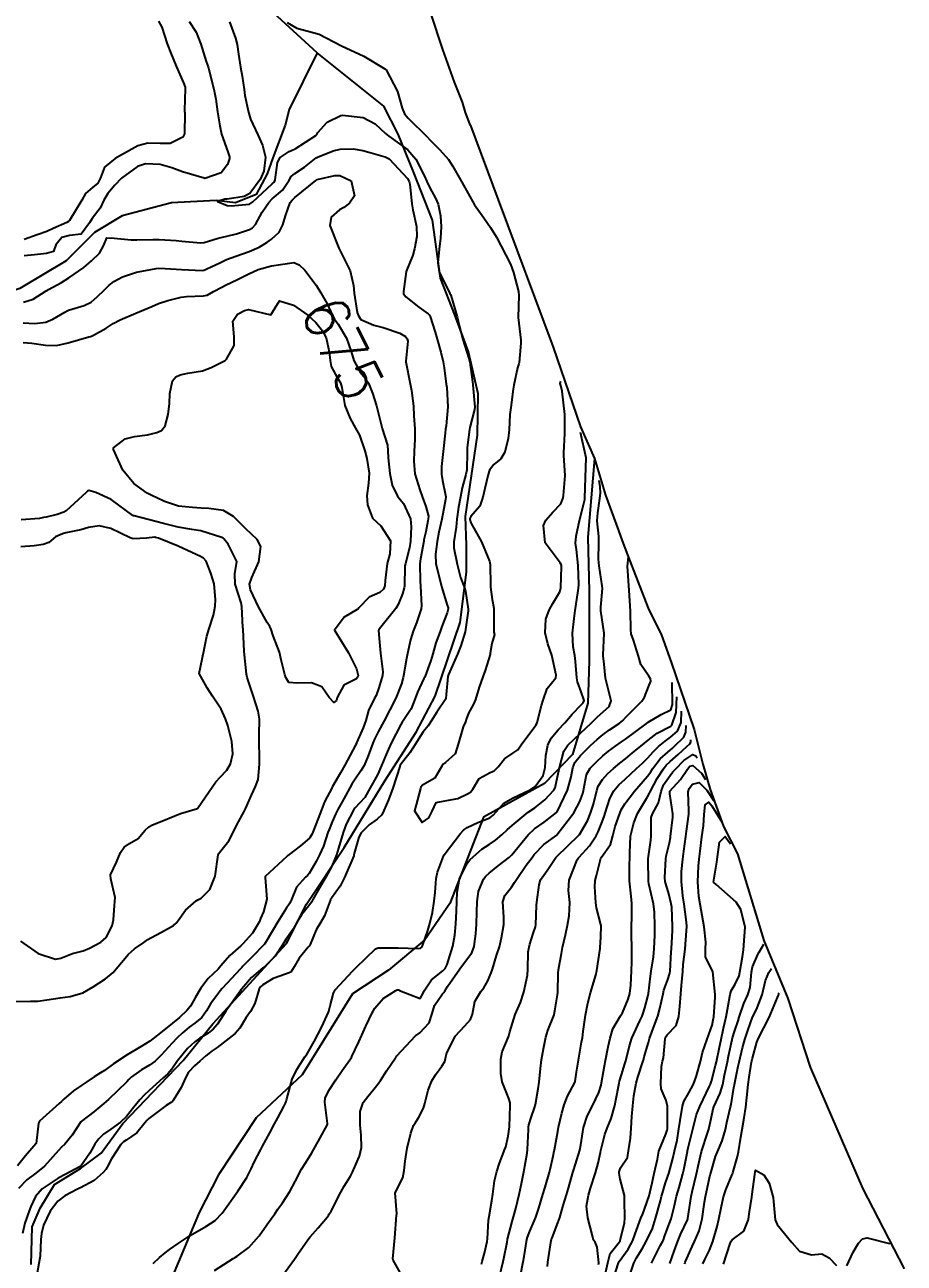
# Model space of a CAD drawing. Header units: metres. Extents: x 292545 to 299085, y 7450245 to 7463078.
# Drawn here: x 296505.5 to 296583.7, y 7454844.9 to 7454955.1 of the extents above; entities that cross this region are included whole.
import ezdxf
from ezdxf.enums import TextEntityAlignment as Align

# ---------------------------------------------------------------- set-up
doc = ezdxf.new("R2010")
doc.units = ezdxf.units.M
for name, color, linetype in [('Area', 45, 'Continuous'), ('Cotas', 45, 'Continuous'), ('Curvas de Nivel 1m', 11, 'Continuous'), ('Curvas de Nivel 5m', 15, 'Continuous'), ('Hidrografia', 140, 'Continuous')]:
    doc.layers.add(name, color=color, linetype=linetype)
doc.styles.add('Style-STANDARD', font='STANDARD.shx')

msp = doc.modelspace()

# ---------------------------------------------------------------- linework, layer by layer
at = {"layer": 'Area'}
msp.add_polyline3d([(296533.15, 7454981.67, 680.14), (296542.62, 7454952.89, 670.87), (296543.67, 7454949.97, 670.96), (296544.36, 7454948.2, 671.01), (296544.65, 7454947.28, 671), (296545.02, 7454946.27, 671.12), (296545.11, 7454946.14, 671.13), (296547.58, 7454939.52, 671.98), (296552.48, 7454926.39, 671.18), (296554.91, 7454919.31, 671.2), (296556.13, 7454916.51, 691.34), (296557.12, 7454913.24, 691.56), (296558.28, 7454910.1, 690.53), (296558.6, 7454909.17, 689.2), (296559.09, 7454907.93, 688.33), (296560.92, 7454903.17, 676.71), (296562.11, 7454900.79, 676.17), (296562.95, 7454898.38, 677.2), (296565.01, 7454892.38, 682.82), (296565.77, 7454889.3, 703.38), (296566.44, 7454887.05, 702.88), (296567.63, 7454883.75, 681.83), (296568.85, 7454881.33, 683.28), (296571.21, 7454873.6, 683.25), (296573.33, 7454868.46, 685.26), (296575.32, 7454862.35, 688), (296579.99, 7454851.58, 688.01), (296583.69, 7454844.41, 688.14)], dxfattribs=at)
at = {"layer": 'Curvas de Nivel 1m', "flags": 128}
for points, elevation in [([(296520.09, 7454955.38), (296520.71, 7454954.43), (296521.13, 7454953.37), (296521.62, 7454951.81), (296521.77, 7454951.36), (296521.84, 7454951.12), (296522.3, 7454949.35), (296522.46, 7454948.48), (296522.61, 7454947.35), (296522.81, 7454946.09), (296522.98, 7454945.35), (296523.53, 7454943.79), (296523.67, 7454943.34), (296523.67, 7454943.19), (296523.51, 7454942.67), (296522.94, 7454941.9), (296521.49, 7454941.42), (296521.42, 7454941.43), (296519.5, 7454942.01), (296518.56, 7454942.35), (296517.51, 7454942.65), (296516.21, 7454942.72), (296515.51, 7454942.49), (296514.09, 7454941.45), (296513.49, 7454940.82), (296512.87, 7454940.07), (296512.5, 7454939.47), (296512.17, 7454938.77), (296511.46, 7454937.85), (296511.24, 7454937.48), (296510.48, 7454936.46), (296509.44, 7454936.33), (296508.78, 7454936.16), (296508.25, 7454935.52), (296508.02, 7454934.92), (296507.42, 7454934.74), (296506.34, 7454934.61), (296505.41, 7454934.52)], 673), ([(296517.36, 7454955.41), (296517.66, 7454954.89), (296518.15, 7454953.4), (296518.46, 7454952.57), (296518.95, 7454951.4), (296519.6, 7454949.93), (296519.73, 7454949.53), (296519.75, 7454949.39), (296519.69, 7454947.5), (296519.69, 7454947.39), (296519.7, 7454947.26), (296519.68, 7454945.39), (296519.54, 7454945.1), (296518.41, 7454944.52), (296517.53, 7454944.51), (296516.41, 7454944.54), (296515.53, 7454944.33), (296513.98, 7454943.45), (296513.52, 7454943.19), (296512.56, 7454942.43), (296512.2, 7454941.47), (296511.97, 7454941.01), (296511.49, 7454940.6), (296510.88, 7454940.09), (296510.55, 7454939.49), (296509.45, 7454937.68), (296509.37, 7454937.59), (296509.22, 7454937.51), (296508.01, 7454936.95), (296507.44, 7454936.7), (296506.57, 7454936.4), (296505.43, 7454935.99)], 674), ([(296523.69, 7454955.34), (296524.21, 7454953.89), (296524.35, 7454953.33), (296524.48, 7454952.48), (296524.66, 7454951.32), (296524.81, 7454950.52), (296524.99, 7454949.32), (296525.06, 7454948.79), (296525.37, 7454947.32), (296525.56, 7454946.7), (296526.19, 7454945.31), (296526.62, 7454944.39), (296526.87, 7454943.3), (296526.75, 7454942.06), (296526.4, 7454941.31), (296525.48, 7454940.09), (296525, 7454939.8), (296523.48, 7454939.58), (296523.26, 7454939.56), (296522.6, 7454939.35), (296523.47, 7454939.01), (296523.82, 7454938.99), (296525.47, 7454939.12), (296525.77, 7454939.32), (296527.49, 7454940.94), (296527.67, 7454941.11), (296527.74, 7454941.29), (296527.96, 7454942.84), (296528.2, 7454943.28), (296529, 7454943.8), (296529.53, 7454944.06), (296531.35, 7454945.24), (296531.44, 7454945.34), (296531.55, 7454945.51), (296532.36, 7454946.43), (296533.57, 7454947.01), (296533.74, 7454947.04), (296535.56, 7454946.84), (296536.63, 7454946.26), (296537.55, 7454945.4), (296537.84, 7454945.17), (296539.53, 7454943.97), (296540.24, 7454943.14), (296541.02, 7454941.62), (296541.23, 7454941.13), (296541.49, 7454940.58), (296542.01, 7454939.65), (296542.25, 7454939.12), (296542.45, 7454938.1), (296542.5, 7454937.11), (296542.45, 7454936.1), (296542.34, 7454935.12), (296542.22, 7454933.92), (296542.34, 7454933.12), (296543.29, 7454931.19), (296543.34, 7454931.1), (296543.35, 7454931.08), (296543.37, 7454931.02), (296543.93, 7454929.09), (296544.11, 7454928.32), (296544.43, 7454927.09), (296544.98, 7454925.41), (296545.06, 7454925.08), (296545.29, 7454923.31), (296545.31, 7454923.08), (296545.32, 7454923.05), (296545.5, 7454921.08), (296545.48, 7454920.86), (296545.25, 7454920.06), (296545.06, 7454919.26), (296545.03, 7454919.08), (296544.83, 7454917.47), (296544.81, 7454917.08), (296544.78, 7454915.49), (296544.7, 7454915.08), (296544.36, 7454913.9), (296544.23, 7454913.09), (296544.06, 7454912.18), (296543.89, 7454911.09), (296543.83, 7454910.4), (296543.64, 7454909.09), (296543.64, 7454908.56), (296543.92, 7454907.09), (296544.24, 7454905.92), (296544.55, 7454905.09), (296544.67, 7454904.69), (296544.91, 7454903.08), (296544.91, 7454902.95), (296544.65, 7454901.09), (296544.26, 7454899.83), (296543.95, 7454899.1), (296543.15, 7454897.28), (296543.1, 7454897.11), (296542.96, 7454895.49), (296542.93, 7454895.14), (296542.92, 7454895.11), (296542.12, 7454893.93), (296541.63, 7454893.12), (296541.34, 7454892.71), (296540.91, 7454892.17), (296540.5, 7454891.54), (296540.25, 7454891.14), (296539.72, 7454890.31), (296538.87, 7454889.21), (296538.85, 7454889.17), (296538.84, 7454889.15), (296538.82, 7454889.1), (296538.2, 7454887.16), (296537.81, 7454886.13), (296537.42, 7454885.17), (296537.22, 7454884.78), (296536.82, 7454884.42), (296536.1, 7454883.9), (296535.38, 7454883.19), (296535.18, 7454882.82), (296534.78, 7454881.36), (296534.75, 7454881.2), (296534.73, 7454881.15), (296533.9, 7454879.21), (296533.52, 7454878.45), (296532.74, 7454877.38), (296532.67, 7454877.29), (296532.65, 7454877.23), (296532.14, 7454875.82), (296531.81, 7454875.24), (296531.39, 7454874.56), (296530.85, 7454873.25), (296530.8, 7454873.14), (296530.69, 7454873.02), (296529.88, 7454872.05), (296529.43, 7454871.26), (296529.14, 7454870.79), (296528.66, 7454870.62), (296527.58, 7454870.22), (296526.65, 7454869.66), (296526.44, 7454869.5), (296526.32, 7454869.3), (296525.93, 7454868), (296525.56, 7454867.31), (296525.17, 7454866.75), (296524.6, 7454865.8), (296524.18, 7454865.33), (296522.58, 7454864.09), (296522.14, 7454863.79), (296521.58, 7454863.36), (296521.05, 7454862.88), (296520.56, 7454862.47), (296520.04, 7454861.89), (296519.76, 7454861.38), (296519.39, 7454860.52), (296518.68, 7454859.39), (296518.61, 7454859.3), (296518.52, 7454859.24), (296518.04, 7454858.92), (296516.51, 7454857.78), (296516.32, 7454857.6), (296516.19, 7454857.42), (296515.43, 7454856.49), (296514.48, 7454855.84), (296514.24, 7454855.69), (296514.01, 7454855.45), (296513.2, 7454854.2), (296512.81, 7454853.46), (296512.68, 7454853.24), (296512.45, 7454852.96), (296511.65, 7454852.27), (296510.42, 7454851.62), (296510.34, 7454851.58), (296510.16, 7454851.49), (296509.04, 7454850.88), (296508.41, 7454850.41), (296507.72, 7454849.52), (296507.15, 7454848.28), (296506.95, 7454847.53), (296506.91, 7454847), (296506.84, 7454845.53), (296506.51, 7454843.71)], 672), ([(296528.81, 7454955.28), (296529.66, 7454954.78), (296530.88, 7454954.47), (296531.65, 7454954.24), (296533.64, 7454953.22), (296535.63, 7454952.3), (296537.51, 7454951.17), (296537.57, 7454951.13), (296537.61, 7454951.09), (296538.62, 7454949.16), (296539.05, 7454947.68), (296539.25, 7454947.15), (296539.56, 7454946.77), (296541.25, 7454945.13), (296541.54, 7454944.83), (296542.38, 7454943.97), (296543.15, 7454943.11), (296543.51, 7454942.54), (296544.35, 7454941.09), (296545.47, 7454939.08), (296546.29, 7454937.9), (296546.88, 7454937.06), (296547.44, 7454936.2), (296548.67, 7454933.78), (296548.94, 7454933.04), (296549.38, 7454931.35), (296549.4, 7454931.01), (296549.35, 7454929.03), (296549.58, 7454927.03), (296549.59, 7454926.76), (296549.44, 7454925.03), (296549.41, 7454924.92), (296549.3, 7454924.57), (296548.97, 7454923.03), (296548.92, 7454922.68), (296548.69, 7454921.04), (296548.61, 7454920.4), (296548.55, 7454919.04), (296548.47, 7454918.29), (296548.16, 7454917.05), (296547.8, 7454916.46), (296547.2, 7454915.95), (296546.8, 7454915.45), (296546.69, 7454915.06), (296546.4, 7454913.84), (296546.21, 7454913.07), (296545.96, 7454912.26), (296545.15, 7454911.33), (296545.06, 7454911.16), (296545.06, 7454911.08), (296545.14, 7454910.77), (296546.09, 7454909.07), (296546.81, 7454907.35), (296546.86, 7454907.06), (296546.89, 7454905.24), (296546.9, 7454905.06), (296547.05, 7454903.94), (296547.18, 7454903.19), (296547.19, 7454903.06), (296547.18, 7454901.21), (296547.2, 7454901.06), (296547.24, 7454900.83), (296547.01, 7454900.04), (296546.87, 7454899.19), (296546.85, 7454899.06), (296546.41, 7454897.63), (296546.2, 7454897.07), (296545.89, 7454896.15), (296545.55, 7454895.07), (296545.37, 7454894.65), (296544.93, 7454893.83), (296544.74, 7454893.27), (296544.67, 7454893.08), (296544.46, 7454892.62), (296544.02, 7454891.09), (296543.75, 7454890.23), (296542.88, 7454889.46), (296542.69, 7454889.3), (296542.58, 7454889.11), (296541.93, 7454888.05), (296540.86, 7454887.43), (296540.71, 7454887.27), (296540.67, 7454887.13), (296540.28, 7454885.69), (296540.13, 7454885.14), (296540.82, 7454884.12), (296541.42, 7454884.52), (296541.72, 7454885.12), (296542.05, 7454885.9), (296542.84, 7454886.04), (296543.99, 7454886.24), (296544.85, 7454886.66), (296545.11, 7454886.82), (296545.32, 7454887.08), (296545.9, 7454888.03), (296546.87, 7454888.56), (296547.21, 7454888.72), (296547.57, 7454889.05), (296548.14, 7454889.79), (296548.89, 7454890.27), (296549.34, 7454890.59), (296549.61, 7454891.03), (296550.92, 7454892.78), (296551.01, 7454892.92), (296551.04, 7454893.01), (296551.42, 7454894.53), (296551.57, 7454895), (296551.93, 7454896.04), (296552.69, 7454896.99), (296552.74, 7454897.22), (296552.35, 7454899), (296552, 7454900), (296551.75, 7454901), (296551.83, 7454902.21), (296552.1, 7454903), (296552.44, 7454903.61), (296553.06, 7454904.64), (296553.15, 7454904.99), (296553.2, 7454906.88), (296553.2, 7454906.99), (296553.18, 7454907.08), (296553.1, 7454907.22), (296551.75, 7454909), (296551.6, 7454910.54), (296551.82, 7454911), (296552.44, 7454911.71), (296553.16, 7454912.47), (296553.35, 7454912.99), (296553.4, 7454913.22), (296553.54, 7454914.98), (296553.43, 7454916.76), (296553.42, 7454916.99), (296553.51, 7454918.71), (296553.52, 7454920.42), (296553.28, 7454922.48), (296553.15, 7454922.98), (296553.08, 7454923.18), (296553.11, 7454923.33), (296553.15, 7454923.37)], 671), ([(296505.37, 7454930.42), (296506.23, 7454930.68), (296507.38, 7454931.41), (296507.46, 7454931.46), (296507.58, 7454931.53), (296508.74, 7454932.17), (296509.39, 7454932.56), (296510.72, 7454933.49), (296511.41, 7454934.08), (296512.12, 7454934.77), (296512.51, 7454935.47), (296512.77, 7454936.12), (296513.43, 7454936.09), (296514.93, 7454935.94), (296515.43, 7454935.95), (296516.87, 7454935.98), (296517.43, 7454935.98), (296518.95, 7454935.88), (296519.43, 7454935.84), (296521.11, 7454935.69), (296521.43, 7454935.72), (296522.68, 7454936.1), (296523.44, 7454936.28), (296524.29, 7454936.48), (296525.45, 7454936.87), (296525.73, 7454937.03), (296525.99, 7454937.31), (296526.58, 7454938.42), (296527.17, 7454939.29), (296527.48, 7454939.59), (296528.39, 7454940.37), (296528.99, 7454941.27), (296529.17, 7454941.6), (296529.5, 7454941.87), (296530.36, 7454942.41), (296531.39, 7454943.24), (296531.52, 7454943.32), (296532.9, 7454943.86), (296533.53, 7454944.03), (296534.68, 7454944.06), (296535.53, 7454943.91), (296536.08, 7454943.74), (296537.52, 7454943.35), (296537.87, 7454943.17), (296539.5, 7454941.42), (296539.66, 7454941.15), (296539.73, 7454940.91), (296539.9, 7454939.15), (296540, 7454938.61), (296540.32, 7454937.14), (296540.34, 7454936.25), (296540.14, 7454935.14), (296539.98, 7454934.58), (296539.4, 7454933.15), (296539.15, 7454931.37), (296539.17, 7454931.15), (296539.37, 7454930.87), (296540.53, 7454929.97), (296541.36, 7454929.36), (296541.47, 7454929.24), (296541.53, 7454929.13), (296541.96, 7454927.74), (296542.14, 7454927.12), (296542.48, 7454925.95), (296542.67, 7454925.11), (296542.76, 7454924.57), (296542.96, 7454923.1), (296543, 7454922.82), (296543.09, 7454921.1), (296542.94, 7454919.4), (296542.9, 7454919.1), (296542.86, 7454918.74), (296542.67, 7454917.11), (296542.53, 7454915.78), (296542.53, 7454915.11), (296542.62, 7454914.55), (296542.91, 7454913.1), (296542.9, 7454912.84), (296542.56, 7454911.11), (296542.31, 7454909.93), (296542.15, 7454909.11), (296541.99, 7454908), (296542.04, 7454907.12), (296542.35, 7454905.84), (296542.54, 7454905.12), (296543.05, 7454903.46), (296543.13, 7454903.2), (296543.13, 7454903.11), (296543.04, 7454902.77), (296542.58, 7454901.56), (296542.41, 7454901.12), (296542.04, 7454900.09), (296541.77, 7454899.12), (296541.58, 7454898.53), (296541.08, 7454897.13), (296541.05, 7454897.05), (296540.97, 7454896.91), (296540.39, 7454895.71), (296540.2, 7454895.14), (296539.85, 7454894.23), (296539.12, 7454893.15), (296539.04, 7454893.03), (296538.92, 7454892.83), (296538.07, 7454891.16), (296537.7, 7454890.36), (296537.21, 7454889.17), (296536.87, 7454888.42), (296536.42, 7454887.62), (296536.2, 7454887.19), (296535.71, 7454886.33), (296534.83, 7454885.39), (296534.7, 7454885.2), (296534.07, 7454883.95), (296533.78, 7454883.22), (296533.39, 7454881.83), (296533.21, 7454881.22), (296532.77, 7454880.22), (296532.44, 7454879.56), (296532.25, 7454879.24), (296531.69, 7454878.3), (296531.1, 7454877.25), (296530.96, 7454877.02), (296530.73, 7454876.7), (296530.09, 7454875.89), (296529.7, 7454875.26), (296529.34, 7454874.63), (296528.7, 7454873.7), (296528.43, 7454873.27), (296527.75, 7454872.21), (296526.83, 7454871.3), (296526.66, 7454871.17), (296525.65, 7454870.31), (296524.77, 7454869.32), (296524.72, 7454869.24), (296524.64, 7454869.11), (296523.89, 7454868.07), (296523.36, 7454867.34), (296522.6, 7454866.18), (296522.24, 7454865.71), (296521.78, 7454865.36), (296521.03, 7454864.92), (296520.59, 7454864.59), (296519.96, 7454863.99), (296519.43, 7454863.38), (296519.06, 7454862.9), (296518.55, 7454862.17), (296518.19, 7454861.75), (296517.79, 7454861.4), (296516.53, 7454860.28), (296516.1, 7454859.85), (296515.72, 7454859.43), (296515.17, 7454858.78), (296514.51, 7454857.95), (296513.98, 7454857.45), (296513.12, 7454856.84), (296512.49, 7454856.37), (296512.02, 7454855.94), (296511.71, 7454855.48), (296511.27, 7454854.68), (296510.45, 7454853.53), (296510.44, 7454853.51), (296510.41, 7454853.49), (296509.13, 7454852.82), (296508.44, 7454852.46), (296507.03, 7454851.53), (296506.42, 7454850.83), (296506.01, 7454849.94), (296505.86, 7454849.55), (296505.48, 7454848.46), (296505.26, 7454847.55)], 673), ([(296505.34, 7454928.56), (296506.37, 7454928.51), (296507.34, 7454928.64), (296507.98, 7454928.89), (296509.04, 7454929.51), (296509.23, 7454929.64), (296509.36, 7454929.69), (296510.75, 7454930.1), (296511.37, 7454930.42), (296511.94, 7454930.91), (296512.53, 7454931.47), (296512.96, 7454931.89), (296513.39, 7454932.25), (296514.18, 7454932.66), (296515.4, 7454933.07), (296517.17, 7454933.41), (296517.4, 7454933.42), (296517.95, 7454933.4), (296519.4, 7454933.32), (296521.26, 7454933.23), (296521.4, 7454933.24), (296521.49, 7454933.27), (296521.67, 7454933.36), (296522.83, 7454933.92), (296523.41, 7454934.19), (296524.24, 7454934.51), (296525.42, 7454934.92), (296526.33, 7454935.31), (296527.01, 7454935.72), (296527.43, 7454936.01), (296528.09, 7454936.63), (296528.42, 7454937.28), (296528.65, 7454938.09), (296529.09, 7454939.27), (296529.25, 7454939.49), (296529.48, 7454939.71), (296531.37, 7454941.24), (296531.44, 7454941.3), (296531.49, 7454941.32), (296533.06, 7454941.67), (296533.5, 7454941.68), (296534.51, 7454941.21), (296534.81, 7454939.88), (296534.35, 7454939.21), (296533.84, 7454938.84), (296533.47, 7454938.62), (296532.73, 7454937.96), (296532.61, 7454937.23), (296533.42, 7454935.22), (296534.4, 7454933.21), (296534.7, 7454931.89), (296534.78, 7454931.21), (296535.05, 7454929.5), (296535.14, 7454929.2), (296535.35, 7454928.86), (296536.51, 7454928.35), (296537.34, 7454928.16), (296538.84, 7454927.65), (296539.33, 7454927.35), (296539.49, 7454927.15), (296539.55, 7454926.93), (296539.35, 7454925.15), (296539.35, 7454925.1), (296539.74, 7454923.15), (296539.86, 7454922.56), (296540.05, 7454921.14), (296540.09, 7454920.3), (296540.16, 7454919.14), (296540.17, 7454918.19), (296540.12, 7454917.14), (296540.07, 7454916.27), (296540.16, 7454915.14), (296540.6, 7454913.7), (296540.83, 7454913.13), (296541.15, 7454912.22), (296541.37, 7454911.36), (296541.36, 7454911.13), (296541.32, 7454910.94), (296541.13, 7454909.97), (296540.98, 7454909.26), (296540.96, 7454909.13), (296540.66, 7454907.57), (296540.61, 7454907.13), (296540.64, 7454905.57), (296540.67, 7454905.13), (296540.77, 7454903.41), (296540.74, 7454903.13), (296540.3, 7454901.87), (296540.01, 7454901.14), (296539.79, 7454900.37), (296539.51, 7454899.14), (296539.42, 7454898.71), (296539.16, 7454897.15), (296539.12, 7454897), (296538.97, 7454896.45), (296538.48, 7454895.16), (296537.95, 7454894.15), (296537.43, 7454893.17), (296536.91, 7454892.17), (296536.57, 7454891.52), (296536.43, 7454891.18), (296536.02, 7454890.05), (296535.65, 7454889.19), (296535.37, 7454888.7), (296534.86, 7454887.97), (296534.55, 7454887.51), (296534.38, 7454887.21), (296533.85, 7454886.22), (296533.3, 7454885.22), (296533.14, 7454884.91), (296532.82, 7454884.16), (296532.54, 7454883.5), (296532.44, 7454883.23), (296532.03, 7454882), (296531.7, 7454881.24), (296531.38, 7454880.64), (296530.77, 7454879.56), (296530.62, 7454879.39), (296530.43, 7454879.25), (296529.64, 7454878.37), (296529.21, 7454877.27), (296529.05, 7454876.94), (296528.72, 7454876.46), (296527.99, 7454875.28), (296526.93, 7454873.53), (296526.79, 7454873.3), (296526.75, 7454873.24), (296526.69, 7454873.17), (296525.76, 7454872.22), (296524.88, 7454871.32), (296524.77, 7454871.21), (296524.66, 7454871.1), (296523.04, 7454869.34), (296522.86, 7454869.13), (296522.64, 7454868.85), (296521.99, 7454867.99), (296521.65, 7454867.36), (296521.22, 7454866.75), (296520.6, 7454866.26), (296520.08, 7454865.89), (296519.46, 7454865.38), (296519.02, 7454864.95), (296518.58, 7454864.48), (296517.59, 7454863.4), (296517.08, 7454862.89), (296516.56, 7454862.52), (296515.87, 7454862.11), (296514.93, 7454861.44), (296514.73, 7454861.25), (296514.54, 7454861.05), (296512.92, 7454859.46), (296512.52, 7454859.11), (296511.61, 7454858.38), (296510.5, 7454857.52), (296510.49, 7454857.51), (296510.47, 7454857.49), (296509.68, 7454856.3), (296509.03, 7454855.5), (296508.75, 7454855.23), (296508.47, 7454854.92), (296507.24, 7454853.53), (296506.45, 7454852.92), (296505.66, 7454852.33), (296504.91, 7454851.56)], 674), ([(296516.89, 7454844.87), (296517.46, 7454845.41), (296517.95, 7454845.81), (296518.36, 7454846.13), (296519.11, 7454846.65), (296520.19, 7454847.37), (296520.38, 7454847.49), (296521.59, 7454848.16), (296522.4, 7454848.71), (296523.02, 7454849.34), (296524.42, 7454851.32), (296525.22, 7454852.53), (296525.62, 7454853.31), (296525.88, 7454853.88), (296526.47, 7454855.03), (296526.56, 7454855.21), (296526.61, 7454855.3), (296527.27, 7454856.51), (296527.68, 7454857.29), (296527.97, 7454857.82), (296528.52, 7454858.83), (296528.67, 7454859.13), (296528.73, 7454859.28), (296528.79, 7454859.54), (296529.26, 7454861.27), (296529.68, 7454862.14), (296530.39, 7454863.25), (296530.58, 7454863.54), (296531.2, 7454864.63), (296531.54, 7454865.24), (296531.9, 7454865.94), (296532.48, 7454867.23), (296532.51, 7454867.33), (296532.62, 7454867.8), (296532.92, 7454868.94), (296533.08, 7454869.22), (296534.66, 7454870.9), (296534.81, 7454871.05), (296534.95, 7454871.2), (296535.81, 7454872.05), (296536.68, 7454872.86), (296536.91, 7454872.95), (296538.68, 7454872.95), (296540.45, 7454872.9), (296540.68, 7454872.92), (296540.79, 7454873.02), (296540.85, 7454873.13), (296541.33, 7454874.5), (296541.51, 7454875.12), (296541.73, 7454876.11), (296541.89, 7454877.12), (296541.98, 7454877.89), (296542.07, 7454879.12), (296542.18, 7454879.7), (296542.7, 7454881.11), (296542.73, 7454881.16), (296542.78, 7454881.23), (296544.21, 7454883.09), (296544.48, 7454883.42), (296544.81, 7454883.66), (296545.78, 7454884.1), (296546.83, 7454884.54), (296547.14, 7454884.75), (296547.4, 7454885.05), (296548.07, 7454885.82), (296548.85, 7454886.28), (296550.43, 7454887.02), (296550.86, 7454887.32), (296551.58, 7454888.29), (296551.77, 7454889), (296551.83, 7454890.06), (296552, 7454891), (296552.28, 7454891.62), (296552.92, 7454892.35), (296553.51, 7454892.98), (296554.16, 7454893.75), (296554.95, 7454894.58), (296555.14, 7454894.77), (296555.22, 7454894.96), (296554.96, 7454895.74), (296554.62, 7454896.62), (296554.57, 7454896.97), (296554.46, 7454898.44), (296554.38, 7454898.97), (296554.24, 7454899.73), (296554.18, 7454900.97), (296554.33, 7454902.26), (296554.43, 7454902.97), (296554.65, 7454904.56), (296554.72, 7454904.97), (296554.75, 7454905.28), (296554.7, 7454906.97), (296554.54, 7454908.41), (296554.46, 7454908.97), (296554.51, 7454909.58), (296554.8, 7454910.97), (296555.16, 7454912.39), (296555.27, 7454912.86), (296555.28, 7454912.96), (296555.33, 7454914.81), (296555.4, 7454916.57), (296554.89, 7454918.82)], 672), ([(296522.34, 7454844.26), (296524.01, 7454845.33), (296524.22, 7454845.45), (296524.36, 7454845.53), (296525.39, 7454846.29), (296526.29, 7454847.3), (296526.33, 7454847.35), (296526.38, 7454847.43), (296527.16, 7454848.53), (296527.7, 7454849.29), (296527.99, 7454849.7), (296528.41, 7454850.28), (296529.05, 7454851.27), (296529.53, 7454852.17), (296530.1, 7454853.26), (296530.46, 7454853.86), (296531, 7454854.71), (296531.31, 7454855.24), (296531.73, 7454855.99), (296532.4, 7454857.23), (296532.4, 7454857.32), (296532.16, 7454859.23), (296532.19, 7454859.57), (296532.53, 7454860.26), (296533.14, 7454861.22), (296533.71, 7454862.06), (296534.52, 7454863.2), (296534.57, 7454863.28), (296535.19, 7454864.59), (296535.45, 7454865.19), (296535.81, 7454865.98), (296536.38, 7454867.18), (296536.46, 7454867.34), (296536.62, 7454867.6), (296537.35, 7454868.45), (296538.47, 7454869.16), (296538.59, 7454869.21), (296538.64, 7454869.22), (296538.7, 7454869.21), (296538.8, 7454869.16), (296540.63, 7454868.45), (296540.89, 7454868.87), (296540.99, 7454869.13), (296541.66, 7454870.12), (296542.66, 7454870.9), (296542.86, 7454871.11), (296543.05, 7454871.49), (296543.53, 7454873.1), (296543.71, 7454874.08), (296543.81, 7454875.09), (296543.86, 7454876.23), (296543.89, 7454877.09), (296543.92, 7454877.92), (296544.14, 7454879.09), (296544.78, 7454880.44), (296545.06, 7454880.8), (296545.34, 7454881.07), (296546.13, 7454881.73), (296546.79, 7454882.15), (296547.33, 7454882.53), (296547.93, 7454883.05), (296548.39, 7454883.47), (296548.82, 7454883.85), (296550.25, 7454885.02), (296550.84, 7454885.42), (296551.72, 7454886.12), (296552.52, 7454886.99), (296552.64, 7454887.21), (296552.86, 7454888.16), (296553.03, 7454888.99), (296553.43, 7454890.45), (296553.77, 7454890.98), (296554.91, 7454892.07), (296555.38, 7454892.5), (296555.85, 7454892.95), (296556.38, 7454893.49), (296556.94, 7454893.99), (296557.44, 7454894.44), (296557.63, 7454894.93), (296557.18, 7454896.73), (296557.12, 7454896.94), (296556.99, 7454898.19), (296556.9, 7454898.94), (296556.9, 7454899.03), (296556.99, 7454900.94), (296556.99, 7454900.97), (296556.71, 7454902.94), (296556.71, 7454903.28), (296556.85, 7454904.94), (296556.84, 7454905.17), (296556.55, 7454906.95), (296556.5, 7454907.55), (296556.54, 7454908.95), (296556.52, 7454909.55), (296556.39, 7454910.95), (296556.43, 7454911.67), (296556.62, 7454912.95), (296556.67, 7454913.44), (296556.66, 7454913.98), (296556.55, 7454914.53)], 673), ([(296505.09, 7454873.56), (296506.68, 7454872.46), (296508.22, 7454871.96), (296508.67, 7454872.04), (296509.72, 7454872.46), (296510.68, 7454872.7), (296511.24, 7454872.93), (296512.23, 7454873.47), (296512.7, 7454873.89), (296513.26, 7454874.91), (296513.38, 7454875.45), (296513.46, 7454876.72), (296513.51, 7454877.45), (296513.12, 7454879.09), (296513.09, 7454879.46), (296513.63, 7454880.59), (296513.99, 7454881.45), (296514.3, 7454881.93), (296514.79, 7454882.24), (296515.56, 7454882.68), (296516.17, 7454883.43), (296516.51, 7454883.73), (296516.82, 7454883.89), (296517.65, 7454884.23), (296518.82, 7454884.69), (296519.31, 7454884.9), (296520.83, 7454885.37), (296522.2, 7454887.35), (296522.47, 7454887.73), (296522.86, 7454888.14), (296523.43, 7454888.78), (296523.77, 7454889.33), (296523.99, 7454890.23), (296523.88, 7454891.33), (296523.52, 7454892.73), (296523.33, 7454893.34), (296522.94, 7454894.19), (296522.16, 7454895.35), (296521.7, 7454896.09), (296520.97, 7454897.37), (296521.4, 7454899.36), (296521.68, 7454900.69), (296521.86, 7454901.36), (296522.25, 7454902.56), (296522.42, 7454903.35), (296522.45, 7454903.95), (296522.32, 7454905.35), (296522.02, 7454906.29), (296521.6, 7454907.36), (296521.36, 7454907.63), (296521.1, 7454907.77), (296520.34, 7454908.13), (296519.11, 7454908.71), (296517.37, 7454909.41), (296517.11, 7454909.48), (296517.03, 7454909.49), (296516.3, 7454909.42), (296515.11, 7454909.35), (296514.84, 7454909.44), (296513.13, 7454910.28), (296512.1, 7454910.5), (296511.13, 7454910.36), (296510.45, 7454910.16), (296509.12, 7454909.87), (296508.82, 7454909.81), (296508.22, 7454909.52), (296507.61, 7454909.03), (296507.11, 7454908.85), (296506.31, 7454908.74), (296505.11, 7454908.64)], 674), ([(296528.34, 7454843.73), (296529.45, 7454845.26), (296529.82, 7454845.8), (296530.37, 7454846.59), (296530.64, 7454846.98), (296530.85, 7454847.25), (296531.57, 7454848.06), (296532.4, 7454849.03), (296532.48, 7454849.15), (296532.53, 7454849.23), (296532.71, 7454849.53), (296533.57, 7454851.21), (296533.89, 7454851.75), (296534.44, 7454852.65), (296534.63, 7454853.01), (296534.72, 7454853.2), (296535.23, 7454854.43), (296535.41, 7454855.19), (296535.4, 7454856.28), (296535.29, 7454857.19), (296535.3, 7454858.41), (296535.58, 7454859.19), (296535.99, 7454859.73), (296536.53, 7454860.39), (296536.88, 7454860.84), (296537.1, 7454861.17), (296537.67, 7454862.06), (296538.44, 7454863.16), (296538.49, 7454863.24), (296538.57, 7454863.35), (296540.22, 7454865.14), (296540.6, 7454865.41), (296541.43, 7454866.3), (296541.7, 7454867.12), (296541.92, 7454867.82), (296542.64, 7454868.87), (296542.75, 7454869), (296542.82, 7454869.11), (296543.07, 7454869.53), (296544.17, 7454871.09), (296544.67, 7454871.76), (296545.24, 7454872.51), (296545.44, 7454873.07), (296545.58, 7454874.2), (296545.64, 7454875.07), (296545.67, 7454876.12), (296545.71, 7454877.07), (296545.84, 7454877.98), (296546.26, 7454879.07), (296546.48, 7454879.35), (296546.77, 7454879.61), (296547.58, 7454880.25), (296548.57, 7454881.04), (296548.69, 7454881.14), (296548.78, 7454881.24), (296550.24, 7454883.02), (296550.81, 7454883.54), (296551.67, 7454884.15), (296552.76, 7454884.99), (296552.8, 7454885.02), (296552.83, 7454885.07), (296553.75, 7454886.98), (296554.08, 7454888.18), (296554.21, 7454888.97), (296554.39, 7454889.46), (296554.89, 7454890.08), (296555.34, 7454890.51), (296555.79, 7454890.95), (296556.37, 7454891.49), (296556.91, 7454891.94), (296557.49, 7454892.36), (296558.33, 7454892.93), (296558.65, 7454893.2), (296558.93, 7454893.47), (296560.34, 7454894.9), (296560.58, 7454895.27), (296560.96, 7454896.18), (296561.16, 7454896.7), (296561.11, 7454896.89), (296560.98, 7454897.12), (296560.26, 7454898.18), (296560.06, 7454898.9), (296559.61, 7454900.32), (296559.41, 7454900.91), (296559.37, 7454901.26), (296559.35, 7454902.92), (296559.24, 7454904.74), (296559.09, 7454906.91), (296559.16, 7454907.75)], 674), ([(296546.1, 7454844.81), (296546.15, 7454845.06), (296546.36, 7454845.8), (296546.61, 7454846.82), (296546.64, 7454847.06), (296546.73, 7454848.72), (296546.77, 7454849.06), (296547.02, 7454850.45), (296547.09, 7454851.05), (296547.26, 7454852.23), (296547.46, 7454853.05), (296547.69, 7454853.81), (296548.17, 7454855.04), (296548.26, 7454855.26), (296548.48, 7454856.2), (296548.57, 7454857.04), (296548.64, 7454858.92), (296548.65, 7454859.04), (296548.65, 7454859.17), (296548.53, 7454859.56), (296547.93, 7454861.05), (296547.82, 7454861.78), (296547.81, 7454863.05), (296547.92, 7454863.7), (296548.49, 7454865.04), (296548.52, 7454865.12), (296548.6, 7454865.48), (296549.08, 7454867.03), (296549.56, 7454868.1), (296549.87, 7454869.02), (296550.18, 7454870.54), (296550.22, 7454871.02), (296550.25, 7454872.59), (296550.32, 7454873.02), (296550.4, 7454873.3), (296550.7, 7454874.25), (296550.9, 7454874.82), (296550.93, 7454875.01), (296550.98, 7454876.75), (296551.02, 7454877.01), (296551.21, 7454878.56), (296551.35, 7454879), (296551.92, 7454879.85), (296552.7, 7454880.99), (296552.74, 7454881.03), (296552.78, 7454881.08), (296554.73, 7454882.96), (296554.8, 7454883.05), (296555.51, 7454884.27), (296555.8, 7454884.95), (296556.05, 7454885.74), (296556.34, 7454886.95), (296556.47, 7454887.34), (296556.86, 7454887.95), (296557.33, 7454888.47), (296557.82, 7454888.93), (296558.4, 7454889.4), (296558.89, 7454889.78), (296559.51, 7454890.3), (296560.27, 7454890.9), (296560.91, 7454891.45), (296561.72, 7454892.07), (296562.92, 7454892.68), (296563.02, 7454892.77), (296563.42, 7454893.89), (296563.47, 7454895.3)], 676), ([(296547.69, 7454843.7), (296548.02, 7454845.04), (296548.09, 7454845.31), (296548.37, 7454846.76), (296548.42, 7454847), (296548.42, 7454847.04), (296548.82, 7454848.61), (296548.95, 7454849.03), (296549.15, 7454849.77), (296549.43, 7454851.02), (296549.62, 7454851.83), (296549.87, 7454853.02), (296550.15, 7454854.7), (296550.19, 7454855.01), (296550.27, 7454856.8), (296550.28, 7454857.01), (296550.31, 7454857.2), (296550.51, 7454857.85), (296550.82, 7454858.71), (296550.9, 7454859.01), (296551.13, 7454860.41), (296551.23, 7454861), (296551.34, 7454862.22), (296551.42, 7454863), (296551.61, 7454863.97), (296551.82, 7454865), (296551.99, 7454865.6), (296552.55, 7454866.99), (296552.56, 7454867.04), (296552.62, 7454867.36), (296552.85, 7454868.77), (296552.88, 7454868.99), (296552.91, 7454870.74), (296552.94, 7454870.99), (296553.2, 7454872.46), (296553.31, 7454872.98), (296553.56, 7454874.13), (296553.75, 7454874.98), (296553.9, 7454875.8), (296553.94, 7454876.98), (296553.84, 7454878.07), (296553.89, 7454878.97), (296554.61, 7454880.79), (296554.72, 7454880.96), (296554.78, 7454881.04), (296555.7, 7454882.05), (296556.3, 7454882.94), (296556.47, 7454883.28), (296556.82, 7454884.16), (296557.03, 7454884.74), (296557.1, 7454884.94), (296557.52, 7454886.26), (296557.87, 7454886.93), (296558.32, 7454887.46), (296558.86, 7454887.98), (296559.87, 7454888.91), (296560.4, 7454889.38), (296560.89, 7454889.87), (296561.37, 7454890.41), (296561.84, 7454890.88), (296562.43, 7454891.35), (296562.91, 7454891.69), (296563.53, 7454892.25), (296563.85, 7454893.02), (296563.88, 7454894.02)], 677), ([(296549.56, 7454843.81), (296549.81, 7454845.03), (296549.89, 7454845.5), (296550.12, 7454847.02), (296550.18, 7454847.22), (296550.38, 7454847.75), (296550.78, 7454848.63), (296550.92, 7454849.01), (296551.19, 7454849.79), (296551.56, 7454851), (296551.75, 7454851.68), (296552.15, 7454852.99), (296552.21, 7454853.24), (296552.47, 7454854.42), (296552.56, 7454854.9), (296552.59, 7454854.99), (296552.87, 7454856.61), (296552.93, 7454856.99), (296553.23, 7454858.26), (296553.44, 7454858.98), (296553.75, 7454859.76), (296554.39, 7454860.97), (296554.43, 7454861.08), (296554.55, 7454861.91), (296554.71, 7454862.97), (296555, 7454864.56), (296555.07, 7454864.96), (296555.15, 7454865.51), (296555.35, 7454866.96), (296555.54, 7454868.05), (296555.78, 7454868.95), (296556.25, 7454870.54), (296556.35, 7454870.94), (296556.65, 7454872.9), (296556.65, 7454872.94), (296556.65, 7454872.97), (296556.7, 7454873.94), (296556.74, 7454874.91), (296556.74, 7454874.94), (296556.71, 7454875.04), (296556.31, 7454876.53), (296556.26, 7454876.95), (296556.18, 7454878.38), (296556.2, 7454878.95), (296556.31, 7454879.4), (296556.72, 7454880.94), (296556.74, 7454880.98), (296556.78, 7454881.04), (296557.58, 7454882.15), (296557.78, 7454882.93), (296557.99, 7454883.76), (296558.4, 7454884.92), (296558.53, 7454885.23), (296558.84, 7454885.78), (296559.69, 7454886.91), (296560.87, 7454888.24), (296561.14, 7454888.62), (296561.31, 7454888.89), (296561.99, 7454889.77), (296562.9, 7454890.57), (296563.06, 7454890.71), (296563.24, 7454890.87), (296564.08, 7454891.69), (296564.27, 7454892.14), (296564.29, 7454892.74)], 678), ([(296551.97, 7454844.62), (296551.98, 7454845), (296552.29, 7454846.91), (296552.31, 7454846.99), (296552.32, 7454847.04), (296552.38, 7454847.17), (296552.89, 7454848.49), (296553.05, 7454848.98), (296553.37, 7454850.03), (296553.65, 7454850.98), (296553.82, 7454851.59), (296554.22, 7454852.97), (296554.28, 7454853.15), (296554.46, 7454853.71), (296554.84, 7454854.96), (296554.93, 7454855.42), (296555.16, 7454856.96), (296555.48, 7454857.98), (296555.99, 7454858.95), (296556.53, 7454860.1), (296556.73, 7454860.75), (296556.77, 7454860.94), (296557.03, 7454862.46), (296557.12, 7454862.93), (296557.37, 7454864.14), (296557.53, 7454864.93), (296557.77, 7454865.76), (296558.46, 7454866.92), (296558.52, 7454867.01), (296558.62, 7454867.17), (296559.15, 7454868.4), (296559.3, 7454868.91), (296559.37, 7454869.63), (296559.42, 7454870.91), (296559.46, 7454871.69), (296559.46, 7454872.91), (296559.44, 7454874.17), (296559.44, 7454874.91), (296559.46, 7454875.65), (296559.47, 7454876.91), (296559.4, 7454877.57), (296559.27, 7454878.91), (296559.26, 7454880.43), (296559.28, 7454880.91), (296559.29, 7454881.41), (296559.35, 7454882.91), (296559.64, 7454884.09), (296559.96, 7454884.9), (296560.85, 7454886.41), (296561.03, 7454886.71), (296561.12, 7454886.89), (296561.72, 7454888.03), (296562.27, 7454888.88), (296562.53, 7454889.22), (296562.88, 7454889.55), (296563.58, 7454890.17), (296564.36, 7454890.86), (296564.63, 7454891.12), (296564.7, 7454891.27), (296564.7, 7454891.46)], 679), ([(296557.14, 7454844.14), (296557.34, 7454844.93), (296557.53, 7454845.76), (296558.37, 7454846.81), (296558.42, 7454846.87), (296558.44, 7454846.92), (296558.81, 7454848.5), (296558.85, 7454848.92), (296558.82, 7454850.51), (296558.82, 7454850.92), (296558.44, 7454852.38), (296558.33, 7454852.92), (296558.34, 7454853.04), (296558.46, 7454853.38), (296559.07, 7454854.31), (296559.18, 7454854.91), (296559.35, 7454856.04), (296559.41, 7454856.91), (296559.46, 7454857.96), (296559.54, 7454858.91), (296559.65, 7454859.79), (296559.85, 7454860.91), (296559.99, 7454861.46), (296560.46, 7454862.9), (296560.49, 7454862.97), (296560.57, 7454863.25), (296560.94, 7454864.54), (296561.04, 7454864.89), (296561.46, 7454866.02), (296561.77, 7454866.88), (296561.95, 7454867.55), (296562.24, 7454868.87), (296562.32, 7454869.2), (296562.66, 7454870.15), (296562.83, 7454870.7), (296562.86, 7454870.87), (296562.96, 7454872.59), (296562.98, 7454872.87), (296563.07, 7454874.5), (296563.08, 7454874.87), (296563.02, 7454876.58), (296562.97, 7454876.87), (296562.74, 7454877.77), (296562.44, 7454878.87), (296562.4, 7454879.23), (296562.49, 7454880.87), (296562.53, 7454881.13), (296562.8, 7454882.3), (296562.9, 7454882.77), (296562.91, 7454882.87), (296563.1, 7454884.6), (296563.1, 7454884.87), (296562.85, 7454886.65), (296562.83, 7454886.87), (296562.84, 7454886.89), (296562.85, 7454886.91), (296563.79, 7454887.94), (296564.4, 7454888.85), (296564.61, 7454889.12), (296564.88, 7454889.17), (296565.66, 7454888.5), (296566.02, 7454887.95)], 681), ([(296557.81, 7454843.45), (296558.29, 7454844.92), (296558.31, 7454844.97), (296558.35, 7454845.04), (296559.14, 7454846.14), (296559.54, 7454846.91), (296559.77, 7454847.52), (296560.26, 7454848.9), (296560.3, 7454849), (296560.41, 7454849.21), (296561.01, 7454850.89), (296561.27, 7454852.06), (296561.46, 7454852.88), (296561.74, 7454854.15), (296561.87, 7454854.88), (296562.49, 7454856.38), (296562.61, 7454856.75), (296562.63, 7454856.87), (296562.64, 7454858.75), (296562.63, 7454858.87), (296562.53, 7454859.39), (296562.08, 7454860.42), (296562.03, 7454860.88), (296562.09, 7454862.41), (296562.2, 7454862.88), (296562.27, 7454863.17), (296562.43, 7454864.87), (296562.46, 7454865), (296562.6, 7454865.23), (296563.42, 7454866.04), (296563.65, 7454866.86), (296563.73, 7454867.75), (296563.81, 7454868.86), (296563.88, 7454869.62), (296563.99, 7454870.86), (296564.04, 7454871.49), (296564.2, 7454872.85), (296564.24, 7454873.3), (296564.35, 7454874.85), (296564.34, 7454875.23), (296564.11, 7454876.86), (296563.99, 7454877.6), (296563.87, 7454878.86), (296563.88, 7454879.74), (296564, 7454880.86), (296564.1, 7454881.55), (296564.27, 7454882.86), (296564.33, 7454883.33), (296564.54, 7454884.85), (296564.54, 7454885.15), (296564.46, 7454886.85), (296564.57, 7454887.14), (296564.86, 7454887.53), (296565.45, 7454887.66), (296566.14, 7454886.99), (296566.76, 7454886.04)], 682), ([(296559.31, 7454843.94), (296559.65, 7454844.91), (296559.88, 7454845.38), (296560.37, 7454846.17), (296560.78, 7454846.89), (296561.29, 7454847.99), (296561.58, 7454848.88), (296562, 7454850.46), (296562.11, 7454850.87), (296562.18, 7454851.12), (296562.44, 7454851.95), (296562.67, 7454852.64), (296562.74, 7454852.87), (296563.1, 7454854.23), (296563.26, 7454854.86), (296563.5, 7454855.85), (296563.65, 7454856.86), (296563.75, 7454857.61), (296563.98, 7454858.86), (296564.1, 7454859.28), (296564.54, 7454860.07), (296564.94, 7454860.84), (296565.19, 7454861.48), (296565.56, 7454862.84), (296565.75, 7454863.66), (296566.16, 7454864.83), (296566.61, 7454866.09), (296566.74, 7454866.69), (296566.76, 7454866.82), (296566.88, 7454868.58), (296566.88, 7454868.82), (296566.66, 7454870.82), (296566.01, 7454872.17), (296566.03, 7454872.83), (296566.06, 7454873.46), (296565.91, 7454874.83), (296565.73, 7454875.84), (296565.54, 7454876.84), (296565.43, 7454877.53), (296565.33, 7454878.84), (296565.39, 7454880.23), (296565.45, 7454880.84), (296565.53, 7454881.57), (296565.7, 7454882.84), (296565.84, 7454883.82), (296565.9, 7454884.83), (296565.99, 7454885.69), (296566.3, 7454885.91), (296566.59, 7454885.59), (296567.5, 7454884.12)], 683), ([(296561.22, 7454844.89), (296562, 7454846.51), (296562.22, 7454846.87), (296562.27, 7454846.97), (296562.38, 7454847.27), (296562.81, 7454848.45), (296562.95, 7454848.86), (296563.25, 7454850.03), (296563.44, 7454850.86), (296563.66, 7454851.64), (296564.01, 7454852.85), (296564.1, 7454853.21), (296564.41, 7454854.85), (296564.42, 7454854.9), (296564.48, 7454855.17), (296564.88, 7454856.84), (296565.23, 7454858.12), (296565.5, 7454858.84), (296566.37, 7454860.65), (296566.45, 7454860.82), (296566.55, 7454861.11), (296566.9, 7454862.48), (296566.98, 7454862.82), (296567.26, 7454864.13), (296567.4, 7454864.81), (296567.61, 7454865.8), (296567.84, 7454866.81), (296567.97, 7454867.46), (296568.22, 7454868.8), (296568.31, 7454869.13), (296568.65, 7454869.73), (296569, 7454870.46), (296569.07, 7454870.8), (296569.31, 7454872.16), (296569.39, 7454872.79), (296569.48, 7454874.01), (296569.54, 7454874.79), (296569.16, 7454876.37), (296568.74, 7454877.03), (296566.97, 7454878.6), (296566.75, 7454878.78), (296566.74, 7454878.81), (296566.76, 7454878.97), (296567.03, 7454880.57), (296567.05, 7454880.82), (296567.26, 7454882.36), (296567.77, 7454882.88), (296568.23, 7454882.21)], 684), ([(296564.18, 7454844.85), (296564.22, 7454844.98), (296564.36, 7454845.33), (296564.82, 7454846.39), (296565.05, 7454846.84), (296565.46, 7454847.77), (296565.71, 7454848.84), (296565.93, 7454850.34), (296566.02, 7454850.83), (296566.44, 7454852.76), (296566.46, 7454852.81), (296566.9, 7454854.38), (296567.07, 7454854.81), (296567.5, 7454855.8), (296567.78, 7454856.81), (296567.9, 7454857.41), (296568.25, 7454858.8), (296568.3, 7454859.02), (296568.54, 7454860.53), (296568.58, 7454860.76), (296568.58, 7454860.8), (296568.92, 7454862.43), (296569, 7454862.8), (296569.31, 7454864.07), (296569.51, 7454864.79), (296569.78, 7454865.61), (296570.21, 7454866.78), (296570.33, 7454867.07), (296570.62, 7454867.63), (296571.07, 7454868.77), (296571.36, 7454870.06), (296571.66, 7454870.76), (296571.88, 7454871.11)], 686), ([(296565.78, 7454844.84), (296565.95, 7454845.24), (296566.37, 7454846.07), (296566.66, 7454846.83), (296567.04, 7454848.17), (296567.21, 7454848.82), (296567.41, 7454849.82), (296567.61, 7454850.81), (296567.81, 7454851.43), (296568.4, 7454852.8), (296568.41, 7454852.83), (296568.44, 7454852.93), (296568.86, 7454854.4), (296568.95, 7454854.8), (296569.17, 7454856.11), (296569.28, 7454856.79), (296569.46, 7454857.84), (296569.6, 7454858.79), (296569.69, 7454859.63), (296569.8, 7454860.79), (296569.89, 7454861.45), (296570.12, 7454862.78), (296570.2, 7454863.15), (296570.59, 7454864.57), (296570.65, 7454864.72), (296570.67, 7454864.78), (296570.74, 7454864.92), (296571.67, 7454866.76), (296572.43, 7454868.55), (296572.5, 7454868.75), (296572.53, 7454868.86), (296572.55, 7454868.92), (296572.57, 7454868.95)], 687), ([(296567.61, 7454844.81), (296568.22, 7454846.65), (296568.27, 7454846.8), (296568.3, 7454846.87), (296568.38, 7454846.99), (296569.43, 7454847.75), (296569.83, 7454848.79), (296569.89, 7454849.3), (296570.13, 7454850.78), (296570.17, 7454851.04), (296570.39, 7454852.78), (296570.39, 7454852.83), (296570.45, 7454853.18), (296571.19, 7454852.77), (296571.68, 7454852.01), (296572.03, 7454850.76), (296572.07, 7454850.4), (296572.22, 7454848.75), (296572.4, 7454848.33), (296573.68, 7454846.74), (296574.37, 7454845.96), (296575.44, 7454845.65), (296576.36, 7454845.74), (296577.02, 7454845.37), (296577.68, 7454844.69)], 688), ([(296578.6, 7454844.68), (296579.16, 7454845.88), (296579.63, 7454846.67), (296579.97, 7454847.07), (296580.38, 7454847.15), (296582.37, 7454846.64), (296582.37, 7454846.64)], 688)]:
    msp.add_lwpolyline(points, dxfattribs=dict(at, elevation=elevation))
at = {"layer": 'Curvas de Nivel 1m', "elevation": 676, "flags": 128}
msp.add_lwpolyline([(296529.37, 7454930.13), (296530.65, 7454929.26), (296531.35, 7454928.6), (296531.95, 7454927.85), (296532.29, 7454927.24), (296532.54, 7454926), (296532.62, 7454925.23), (296532.73, 7454924.67), (296533.29, 7454923.66), (296533.54, 7454923.22), (296533.68, 7454922.81), (296533.93, 7454921.21), (296534.4, 7454920.05), (296534.9, 7454919.2), (296535.23, 7454918.56), (296535.73, 7454917.19), (296535.9, 7454916.5), (296536.1, 7454915.19), (296536.05, 7454914.31), (296535.89, 7454913.19), (296535.96, 7454912.38), (296536.41, 7454911.19), (296537.13, 7454910.52), (296538, 7454909.17), (296537.95, 7454908.01), (296537.71, 7454907.17), (296537.54, 7454905.64), (296537.5, 7454905.17), (296537.38, 7454904.86), (296537.06, 7454904.58), (296536.1, 7454904.15), (296535.18, 7454903.2), (296535.13, 7454903.12), (296535.04, 7454903.05), (296533.87, 7454902.38), (296533.02, 7454901.22), (296534.27, 7454899.21), (296534.98, 7454897.78), (296535.13, 7454897.2), (296535.11, 7454897.06), (296534.97, 7454896.9), (296533.85, 7454896.33), (296533.26, 7454895.22), (296533.19, 7454894.97), (296532.95, 7454894.8), (296532.55, 7454895.23), (296531.9, 7454896.17), (296530.97, 7454896.55), (296529.72, 7454896.5), (296528.97, 7454896.56), (296528.69, 7454897), (296528.59, 7454897.28), (296528.29, 7454898.58), (296528.13, 7454899.28), (296527.58, 7454900.72), (296527.38, 7454901.29), (296527.27, 7454901.55), (296527.03, 7454901.9), (296526.25, 7454903.31), (296525.56, 7454904.82), (296525.46, 7454905.32), (296525.67, 7454905.9), (296526.3, 7454907.3), (296526.47, 7454908.66), (296526.14, 7454909.3), (296525.13, 7454910.25), (296524.04, 7454911.33), (296523.15, 7454911.87), (296521.85, 7454912.06), (296521.15, 7454912.08), (296520.38, 7454912.15), (296519.15, 7454912.25), (296517.9, 7454912.66), (296517.16, 7454913.02), (296516.9, 7454913.15), (296516.36, 7454913.42), (296515.18, 7454914.26), (296514.21, 7454915.45), (296513.36, 7454917.31), (296513.37, 7454917.46), (296514.41, 7454918.26), (296515.22, 7454918.46), (296516.4, 7454918.59), (296517.23, 7454918.8), (296517.64, 7454919), (296517.96, 7454919.4), (296518.23, 7454920.41), (296518.36, 7454921.4), (296518.38, 7454922.29), (296518.61, 7454923.4), (296518.91, 7454923.77), (296519.29, 7454923.94), (296519.99, 7454924.08), (296521.29, 7454924.3), (296522.06, 7454924.59), (296523.3, 7454925.23), (296523.36, 7454925.28), (296523.42, 7454925.34), (296524.11, 7454926.54), (296524.11, 7454927.33), (296523.97, 7454928.71), (296524.38, 7454929.33), (296525.02, 7454929.66), (296525.36, 7454929.75), (296527.35, 7454929.29), (296528.12, 7454930.53)], close=True, dxfattribs=at)
at = {"layer": 'Curvas de Nivel 5m', "flags": 128}
for points, elevation in [([(296505.33, 7454926.81), (296506.11, 7454926.76), (296507.32, 7454926.59), (296508.29, 7454926.56), (296509.33, 7454926.78), (296511.17, 7454927.33), (296511.33, 7454927.36), (296511.42, 7454927.39), (296511.6, 7454927.48), (296512.71, 7454928.1), (296513.34, 7454928.51), (296513.95, 7454928.85), (296515.35, 7454929.44), (296516.76, 7454930.02), (296517.37, 7454930.28), (296518.21, 7454930.56), (296519.37, 7454930.84), (296519.86, 7454930.9), (296521.38, 7454930.97), (296521.69, 7454931.04), (296522.26, 7454931.35), (296522.99, 7454931.74), (296523.39, 7454931.94), (296524.32, 7454932.4), (296525.4, 7454932.93), (296526.23, 7454933.31), (296527.41, 7454933.64), (296528.83, 7454933.86), (296529.41, 7454933.93), (296529.88, 7454933.74), (296530.38, 7454933.26), (296531.38, 7454931.91), (296531.79, 7454931.24), (296532.38, 7454930.26), (296532.83, 7454929.23), (296533.02, 7454928.9), (296533.35, 7454928.45), (296534.08, 7454927.21), (296534.51, 7454926.02), (296534.73, 7454925.21), (296535.29, 7454924.19), (296535.75, 7454923.66), (296536.04, 7454923.19), (296536.41, 7454922.31), (296536.75, 7454921.18), (296537.23, 7454919.28), (296537.26, 7454919.18), (296537.72, 7454917.67), (296537.77, 7454917.17), (296537.8, 7454916.57), (296537.95, 7454915.17), (296538.15, 7454914.14), (296538.61, 7454913.16), (296538.86, 7454912.86), (296539.16, 7454912.5), (296539.78, 7454911.14), (296539.85, 7454910.42), (296539.79, 7454909.14), (296539.7, 7454908.55), (296539.32, 7454907.15), (296539.29, 7454906.95), (296539.24, 7454905.15), (296539.22, 7454905), (296539.06, 7454904.46), (296538.69, 7454903.51), (296538.48, 7454903.16), (296537.02, 7454901.33), (296536.96, 7454901.25), (296536.93, 7454901.18), (296537.01, 7454900.16), (296537.12, 7454899.18), (296537.32, 7454897.52), (296537.28, 7454897.18), (296536.96, 7454896.09), (296536.72, 7454895.42), (296536.59, 7454895.18), (296536.05, 7454894.07), (296535.8, 7454893.19), (296535.58, 7454892.53), (296534.99, 7454891.2), (296534.97, 7454891.13), (296534.9, 7454891), (296533.93, 7454889.21), (296533.55, 7454888.54), (296532.85, 7454887.31), (296532.82, 7454887.26), (296532.81, 7454887.23), (296532.13, 7454885.95), (296531.86, 7454885.24), (296531.58, 7454884.48), (296531.09, 7454883.25), (296531, 7454883.05), (296530.8, 7454882.72), (296530.01, 7454882.04), (296528.99, 7454881.27), (296528.87, 7454881.18), (296528.78, 7454881.1), (296526.86, 7454879.3), (296526.84, 7454879.23), (296527.01, 7454877.3), (296526.72, 7454876.17), (296526.44, 7454875.57), (296526.34, 7454875.3), (296525.73, 7454874.28), (296524.87, 7454873.32), (296524.78, 7454873.23), (296524.69, 7454873.15), (296523.72, 7454872.29), (296522.92, 7454871.35), (296522.66, 7454871.07), (296521.79, 7454870.22), (296521.12, 7454869.37), (296520.94, 7454869.07), (296520.63, 7454868.52), (296520.21, 7454867.78), (296519.9, 7454867.38), (296519.23, 7454866.76), (296518.6, 7454866.27), (296517.56, 7454865.41), (296516.59, 7454864.65), (296515.82, 7454864.19), (296514.57, 7454863.44), (296513.36, 7454862.65), (296512.55, 7454862.06), (296512.2, 7454861.83), (296511.65, 7454861.48), (296510.98, 7454861.04), (296510.54, 7454860.75), (296509.8, 7454860.23), (296508.95, 7454859.51), (296508.73, 7454859.3), (296508.52, 7454859.1), (296506.78, 7454857.54), (296506.69, 7454857.35), (296506.49, 7454855.54), (296506.47, 7454855.51), (296505.55, 7454854.46), (296504.84, 7454853.56)], 675), ([(296504.63, 7454868.18), (296505.97, 7454868.21), (296506.63, 7454868.22), (296507.43, 7454868.33), (296508.63, 7454868.51), (296509.52, 7454868.62), (296510.64, 7454868.96), (296511.57, 7454869.48), (296512.65, 7454870.19), (296513.33, 7454870.78), (296513.91, 7454871.45), (296514.24, 7454871.87), (296514.68, 7454872.37), (296515.24, 7454872.88), (296516.05, 7454873.43), (296516.42, 7454873.69), (296516.7, 7454873.86), (296517.64, 7454874.34), (296518.71, 7454874.96), (296518.95, 7454875.15), (296519.13, 7454875.39), (296519.78, 7454876.32), (296520.73, 7454877.15), (296520.87, 7454877.23), (296521.15, 7454877.37), (296521.94, 7454878.16), (296522.4, 7454879.35), (296522.68, 7454881.24), (296522.72, 7454881.34), (296522.78, 7454881.43), (296523.63, 7454882.49), (296524.08, 7454883.33), (296524.3, 7454883.83), (296524.83, 7454884.83), (296525.01, 7454885.14), (296525.1, 7454885.32), (296525.63, 7454886.53), (296526, 7454887.31), (296526.22, 7454887.95), (296526.35, 7454889.31), (296526.35, 7454889.84), (296526.32, 7454891.31), (296526.32, 7454891.9), (296526.35, 7454893.31), (296526.23, 7454894.01), (296525.82, 7454895.31), (296525.26, 7454897.02), (296525.2, 7454897.32), (296524.99, 7454899.32), (296524.89, 7454901.32), (296524.88, 7454901.46), (296524.79, 7454903.32), (296524.71, 7454903.66), (296524.2, 7454905.33), (296524.17, 7454906.24), (296524.32, 7454907.33), (296523.55, 7454908.89), (296523.19, 7454909.34), (296523.11, 7454909.41), (296523, 7454909.46), (296521.12, 7454910.05), (296520.32, 7454910.19), (296519.13, 7454910.39), (296517.82, 7454910.71), (296517.14, 7454910.89), (296515.19, 7454911.39), (296515.14, 7454911.41), (296515.08, 7454911.44), (296513.16, 7454912.84), (296511.79, 7454913.47), (296511.17, 7454913.64), (296511.05, 7454913.6), (296510.92, 7454913.48), (296509.15, 7454911.83), (296508.95, 7454911.71), (296508.36, 7454911.52), (296507.37, 7454911.29), (296507.14, 7454911.24), (296506.78, 7454911.17), (296505.14, 7454911.03)], 675), ([(296539, 7454843.81), (296538.35, 7454844.95), (296538.24, 7454845.16), (296538.22, 7454845.3), (296538.38, 7454847.16), (296538.54, 7454849.16), (296538.55, 7454849.3), (296538.42, 7454851.16), (296539.09, 7454852.5), (296539.23, 7454853.15), (296539.3, 7454853.99), (296539.49, 7454855.14), (296539.81, 7454856.47), (296540.06, 7454857.14), (296540.22, 7454857.41), (296540.5, 7454857.84), (296540.95, 7454858.69), (296541.05, 7454859.12), (296541.36, 7454860.3), (296541.68, 7454861.12), (296542, 7454861.67), (296542.56, 7454862.44), (296542.82, 7454862.86), (296542.9, 7454863.11), (296542.99, 7454863.52), (296543.74, 7454865.09), (296544.6, 7454866.01), (296545.11, 7454866.57), (296545.29, 7454867.07), (296545.51, 7454868.19), (296546.03, 7454869.07), (296546.3, 7454869.41), (296546.65, 7454870.02), (296546.96, 7454870.75), (296547.06, 7454871.06), (296547.44, 7454872.29), (296547.7, 7454873.05), (296547.88, 7454873.86), (296548.07, 7454875.05), (296548.07, 7454875.7), (296547.99, 7454877.05), (296548.17, 7454877.62), (296548.75, 7454878.35), (296549.04, 7454878.76), (296549.2, 7454879.03), (296550.07, 7454880.32), (296550.59, 7454881.01), (296550.79, 7454881.25), (296551.65, 7454882.14), (296552.78, 7454882.99), (296552.79, 7454883), (296554.3, 7454884.97), (296554.84, 7454885.97), (296555.1, 7454886.7), (296555.16, 7454886.96), (296555.44, 7454888.38), (296555.77, 7454888.95), (296556.32, 7454889.51), (296556.89, 7454890.05), (296557.38, 7454890.45), (296558.03, 7454890.93), (296558.55, 7454891.28), (296558.91, 7454891.54), (296560.73, 7454892.89), (296560.92, 7454893.04), (296562.08, 7454893.73), (296562.94, 7454894.15), (296563.07, 7454894.6), (296563.06, 7454896.58)], 675), ([(296556.51, 7454844.78), (296556.54, 7454844.94), (296556.37, 7454846.34), (296556.21, 7454846.78), (296556.05, 7454846.94), (296555.98, 7454847.35), (296555.56, 7454848.95), (296555.44, 7454849.98), (296555.61, 7454850.95), (296555.8, 7454851.58), (296556.24, 7454852.94), (296556.46, 7454853.79), (296556.67, 7454854.74), (296556.72, 7454854.94), (296557.06, 7454856.36), (296557.28, 7454856.93), (296557.64, 7454857.79), (296557.94, 7454858.93), (296558.04, 7454859.42), (296558.34, 7454860.92), (296558.38, 7454861.09), (296558.55, 7454861.67), (296558.84, 7454862.63), (296558.92, 7454862.92), (296559.25, 7454864.25), (296559.47, 7454864.91), (296560.18, 7454866.47), (296560.37, 7454866.89), (296560.44, 7454867.07), (296560.62, 7454867.63), (296560.9, 7454868.63), (296560.95, 7454868.89), (296561.11, 7454870.44), (296561.18, 7454870.88), (296561.39, 7454872.17), (296561.45, 7454872.88), (296561.5, 7454874.08), (296561.52, 7454874.88), (296561.49, 7454876.12), (296561.4, 7454876.88), (296560.99, 7454878.65), (296560.95, 7454878.89), (296560.91, 7454880.76), (296560.91, 7454880.89), (296561.16, 7454882.53), (296561.19, 7454882.89), (296561.17, 7454884.55), (296561.3, 7454884.89), (296561.85, 7454885.87), (296562.07, 7454886.88), (296562.28, 7454887.45), (296562.87, 7454888.28), (296563.12, 7454888.61), (296563.34, 7454888.87), (296564.1, 7454889.64), (296564.89, 7454890.16), (296565.16, 7454890.04), (296565.28, 7454889.86)], 680), ([(296562.83, 7454844.87), (296563.24, 7454845.98), (296563.56, 7454846.86), (296563.79, 7454847.44), (296564.4, 7454848.76), (296564.43, 7454848.82), (296564.44, 7454848.85), (296564.45, 7454848.89), (296564.74, 7454850.85), (296564.83, 7454851.24), (296565.22, 7454852.84), (296565.42, 7454853.79), (296565.67, 7454854.83), (296566.21, 7454856.55), (296566.3, 7454856.82), (296566.34, 7454856.98), (296566.51, 7454857.79), (296566.69, 7454858.65), (296566.76, 7454858.82), (296567.33, 7454860.02), (296567.56, 7454860.81), (296567.72, 7454861.64), (296567.96, 7454862.81), (296568.06, 7454863.31), (296568.39, 7454864.8), (296568.43, 7454864.96), (296568.6, 7454865.51), (296568.93, 7454866.48), (296569.02, 7454866.8), (296569.42, 7454868.01), (296569.79, 7454868.79), (296570, 7454869.43), (296570.11, 7454870.79), (296570.19, 7454871.26), (296570.68, 7454872.38), (296570.78, 7454872.57), (296571.19, 7454873.28)], 685)]:
    msp.add_lwpolyline(points, dxfattribs=dict(at, elevation=elevation))
at = {"layer": 'Hidrografia'}
for points in [[(296506.04, 7454844.78), (296506.12, 7454848.13), (296506.84, 7454849.81), (296508.12, 7454851.9), (296510.44, 7454853.34), (296512.28, 7454854.7), (296514.2, 7454857.33), (296519.56, 7454862.94), (296522.2, 7454866.21), (296528.76, 7454873.34), (296530.52, 7454876.85), (296533.88, 7454881.88), (296537.49, 7454887.83), (296540.28, 7454892.14), (296541.96, 7454895.34), (296544.21, 7454901.92), (296544.76, 7454906.39), (296544.76, 7454908.79), (296544.68, 7454911.34), (296545.73, 7454918.57), (296545.81, 7454922.24), (296544.93, 7454926), (296543.73, 7454929.27), (296542.45, 7454932.54), (296541.73, 7454937.7), (296540.05, 7454942.01), (296538.69, 7454945.36), (296537.41, 7454947.84), (296531.48, 7454952.59), (296526.52, 7454957.14)], [(296531.48, 7454952.59), (296528.99, 7454947.56), (296528.62, 7454946.17), (296527.53, 7454943.26), (296527.02, 7454941.82), (296526.06, 7454940), (296524.23, 7454939.26), (296522.49, 7454939.45), (296518.51, 7454939.26), (296514.15, 7454938.1), (296511.68, 7454936.6), (296509.16, 7454934.08), (296505.04, 7454931.61), (296500.13, 7454930.05), (296495.87, 7454929.41), (296493.86, 7454929.09), (296491.8, 7454927.81), (296487.82, 7454926.8), (296483.38, 7454922.09)], [(296556.13, 7454916.51), (296555.54, 7454909.51), (296555.66, 7454904.69), (296555.66, 7454898.51), (296555.54, 7454894.74), (296554.18, 7454890.17), (296551.7, 7454887.57), (296546.26, 7454884.6), (296543.28, 7454876.9), (296541.05, 7454873.68), (296537.83, 7454870.96), (296534.62, 7454868.86), (296530.14, 7454861.65), (296526.05, 7454857.82), (296522.71, 7454852.75), (296520.98, 7454849.42), (296518.75, 7454844.1)]]:
    msp.add_lwpolyline(points, dxfattribs=at)

# ---------------------------------------------------------------- texts
at = {"layer": 'Cotas', "style": 'Style-STANDARD'}
msp.add_text('675', height=4, rotation=296.34, dxfattribs=at).set_placement((296533.74, 7454926.31, 675), align=Align.MIDDLE_CENTER)

doc.saveas('drawing.dxf')
